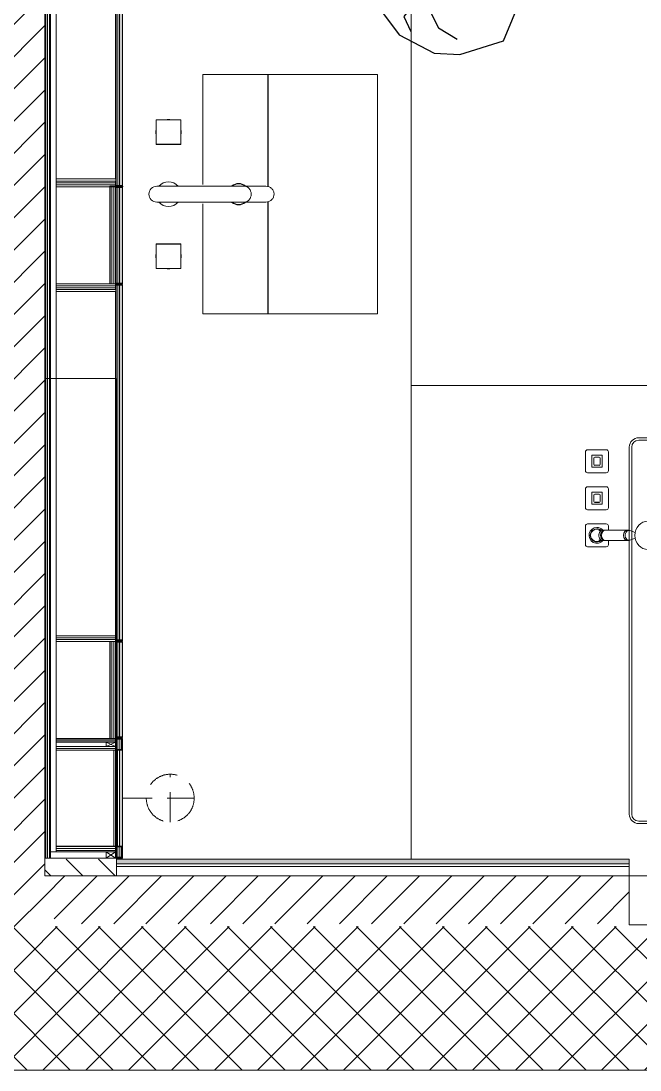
# Model space of a CAD drawing. Header units: millimetres. Extents: x -18512 to 101824, y -95768 to 52898.
# Drawn here: x 62118 to 63411, y -63282 to -61091 of the extents above; entities that cross this region are included whole.
import ezdxf

# ---------------------------------------------------------------- set-up
doc = ezdxf.new("R2010")
doc.units = ezdxf.units.MM
doc.header["$LTSCALE"] = 25
doc.linetypes.add('DASHED', pattern=[0.75, 0.5, -0.25])
doc.linetypes.add('HILFSLINIE', pattern=[0])
doc.layers.get('0').update_dxf_attribs({"color": 254, "lineweight": 0})
for name, color, linetype, lineweight in [('027 Sanitry Ware', 1, 'Continuous', 0), ('_FW_FUR_FIXED', 62, 'Continuous', 0), ('_FW_HATCH', 251, 'Continuous', 0), ('AD SANITARY', 1, 'Continuous', 9), ('Furniture - sanitaryware', 1, 'Continuous', 9), ('I-FLR-TILE', 253, 'Continuous', 9), ('I-WALL', 2, 'Continuous', 9)]:
    doc.layers.add(name, color=color, linetype=linetype, lineweight=lineweight)
for name, color, linetype in [('1_Wall finish', 2, 'Continuous'), ('3_Joinery', 1, 'Continuous'), ('AR WALL HATCH', 8, 'Continuous'), ('GENTE', 6, 'Continuous'), ('HAT', 8, 'Continuous')]:
    doc.layers.add(name, color=color, linetype=linetype)
pattern_1 = [(45, (59229.075, -102497.31), (-33.67596, 33.67596), [])]
pattern_2 = [(270, (-130869.2155, -50943.27), (3.96875, -2e-15), [])]

# ---------------------------------------------------------------- blocks, each defined once
blk = doc.blocks.new('man standing')
at = {"layer": 'GENTE'}
h = blk.add_hatch(color=1, dxfattribs=at)
h.paths.add_polyline_path([(-1804.9, 1094.3), (-1748.9, 954.1), (-1757.8, 817.2), (-1718.3, 820.5), (-1733.6, 869.7), (-1722.7, 977.9), (-1745.8, 1017), (-1728.7, 1041.9)])
h.paths.add_polyline_path([(-1644.7, 696.1), (-1641.8, 734.4), (-1592, 776.3), (-1576.5, 801), (-1654.1, 776.9), (-1661.3, 760.4), (-1703.1, 743.2), (-1698.4, 715.4), (-1875, 698.3), (-1959.1, 718.5), (-2033.3, 824.4), (-2019.3, 777.6), (-1966.6, 695.4), (-1865.6, 678.1), (-1711.8, 686.7)])
at = {"layer": 'GENTE', "color": 1}
for p, q in [((-1866.6, 1231.8), (-1919.9, 1226.1)), ((-1788.1, 1206.5), (-1866.6, 1231.8)), ((-1919.9, 1226.1), (-2005.2, 1182.6)), ((-1685.2, 1107.5), (-1788.1, 1206.5)), ((-2005.2, 1182.6), (-2034.8, 1052.3)), ((-1685.2, 1087.9), (-1685.2, 1107.5)), ((-1748.9, 954.1), (-1804.9, 1094.3)), ((-1804.9, 1094.3), (-1693.6, 1017.8)), ((-1671.2, 1059.8), (-1685.2, 1087.9)), ((-2034.8, 1052.3), (-2047.4, 897.3)), ((-1640.3, 1037.4), (-1671.2, 1059.8)), ((-1745.8, 1017), (-1728.7, 1041.9)), ((-1603.9, 1006.6), (-1640.3, 1037.4)), ((-1722.7, 977.9), (-1745.8, 1017)), ((-1693.6, 1017.8), (-1665.6, 944.9)), ((-1609.5, 936.4), (-1603.9, 1006.6)), ((-1733.6, 869.7), (-1722.7, 977.9)), ((-1629.1, 930.8), (-1660, 978.5)), ((-1660, 978.5), (-1626.3, 970.1)), ((-1626.3, 970.1), (-1609.5, 936.4)), ((-1757.8, 817.2), (-1748.9, 954.1)), ((-1665.6, 944.9), (-1634.7, 925.2)), ((-1587.2, 925.9), (-1650.2, 879.7)), ((-1634.7, 925.2), (-1629.1, 930.8)), ((-1570.8, 918.8), (-1587.2, 925.9)), ((-1611.6, 887.3), (-1570.8, 918.8)), ((-2047.4, 897.3), (-2033.3, 824.4)), ((-1650.2, 879.7), (-1677.7, 831.5)), ((-1562.2, 897.9), (-1611.6, 887.3)), ((-1576.5, 801), (-1551.1, 889.2)), ((-1551.1, 889.2), (-1562.2, 897.9)), ((-1718.3, 820.5), (-1733.6, 869.7)), ((-1675.8, 835), (-1657.7, 768.7)), ((-2033.3, 824.4), (-1959.1, 718.5)), ((-2033.3, 824.4), (-2019.3, 777.6)), ((-1795.3, 814), (-1878.7, 814.6)), ((-1718.3, 820.5), (-1795.3, 814)), ((-1724, 820), (-1702.3, 740.5)), ((-1677.7, 831.5), (-1718.3, 820.5)), ((-1654.1, 776.9), (-1576.5, 801)), ((-1592, 776.3), (-1576.5, 801)), ((-2019.3, 777.6), (-1966.6, 695.4)), ((-1661.3, 760.4), (-1654.1, 776.9)), ((-1641.8, 734.4), (-1592, 776.3)), ((-1703.1, 743.2), (-1661.3, 760.4)), ((-1698.4, 715.4), (-1703.1, 743.2)), ((-1644.7, 696.1), (-1641.8, 734.4)), ((-1959.1, 718.5), (-1875, 698.3)), ((-1875, 698.3), (-1698.4, 715.4)), ((-1966.6, 695.4), (-1865.6, 678.1)), ((-1865.6, 678.1), (-1711.8, 686.7)), ((-1711.8, 686.7), (-1644.7, 696.1))]:
    blk.add_line(p, q, dxfattribs=at)
for points in [[(-1804.9, 1094.3), (-1866.6, 1178.5), (-1908.6, 1195.3)], [(-1819.7, 1114.5), (-1790.9, 1167.3), (-1810.6, 1195.3)], [(-1851.3, 947.4), (-1816, 994.6), (-1811.7, 1005.8), (-1805.7, 1020.4), (-1807.8, 1035.4), (-1855.4, 1063.5), (-1905.8, 1102.7), (-1967.5, 1102.7), (-2032, 1027), (-2023.5, 951.3), (-1947.9, 881.2), (-1883.4, 889.6), (-1838.6, 942.9), (-1886.2, 956.9), (-1872.2, 996.2), (-1891.8, 1041), (-1917, 1055.1), (-1919.9, 1080.3), (-1903, 1097.1)]]:
    blk.add_lwpolyline(points, dxfattribs=at)
blk = doc.blocks.new('rfujk')
at = {"layer": '027 Sanitry Ware', "linetype": 'Continuous'}
for p, q in [((60595.4, 14386.4), (60595.8, 14386.9)), ((60595.4, 14335.5), (60595.4, 14386.4)), ((60595.4, 14386.4), (60595.8, 14386.4)), ((60595.8, 14386.9), (60646.7, 14386.9)), ((60595.8, 14386.4), (60595.8, 14386.9)), ((60595.8, 14386.4), (60595.8, 14335.5)), ((60646.7, 14386.4), (60595.8, 14386.4)), ((60646.7, 14386.9), (60646.7, 14386.4)), ((60646.7, 14386.9), (60647.2, 14386.4)), ((60646.7, 14335.5), (60646.7, 14386.4)), ((60646.7, 14386.4), (60647.2, 14386.4)), ((60647.2, 14386.4), (60647.2, 14335.5)), ((60734.4, 14385.2), (60734.4, 14385.2)), ((60734.4, 14385.2), (60734.4, 14202.3)), ((60767.4, 14202.3), (60767.4, 14385.2)), ((60854.6, 14386.4), (60855.1, 14386.9)), ((60854.6, 14335.5), (60854.6, 14386.4)), ((60855.1, 14386.4), (60854.6, 14386.4)), ((60855.1, 14386.9), (60906, 14386.9)), ((60855.1, 14386.4), (60855.1, 14386.9)), ((60906, 14386.4), (60855.1, 14386.4)), ((60855.1, 14386.4), (60855.1, 14335.5)), ((60906, 14386.9), (60906, 14386.4)), ((60906, 14386.9), (60906.4, 14386.4)), ((60906, 14335.5), (60906, 14386.4)), ((60906.4, 14386.4), (60906, 14386.4)), ((60906.4, 14386.4), (60906.4, 14335.5)), ((60595.4, 14335.5), (60595.8, 14335.5)), ((60595.8, 14335), (60595.4, 14335.5)), ((60595.8, 14335.5), (60646.7, 14335.5)), ((60595.8, 14335), (60595.8, 14335.5)), ((60646.7, 14335), (60595.8, 14335)), ((60646.7, 14335.5), (60646.7, 14335)), ((60647.2, 14335.5), (60646.7, 14335)), ((60646.7, 14335.5), (60647.2, 14335.5)), ((60855.1, 14335.5), (60854.6, 14335.5)), ((60855.1, 14335), (60854.6, 14335.5)), ((60855.1, 14335.5), (60906, 14335.5)), ((60855.1, 14335), (60855.1, 14335.5)), ((60906, 14335), (60855.1, 14335)), ((60906, 14335.5), (60906, 14335)), ((60906.4, 14335.5), (60906, 14335.5)), ((60906.4, 14335.5), (60906, 14335)), ((60734.4, 14202.3), (60734.4, 14202.3)), ((60734.4, 14202.3), (60734.4, 14157.5)), ((60767.4, 14202.3), (60767.4, 14202.3)), ((60767.4, 14157.5), (60767.4, 14202.3))]:
    blk.add_line(p, q, dxfattribs=at)
for centre, radius, start, end in [((60750.9, 14385.2), 16.5, 0, 180), ((60621.3, 14361), 26.5, 77.8985, 102.1015), ((60750.9, 14361), 25.9, 129.5212, 230.4788), ((60750.9, 14361), 25.9, 0, 50.4788), ((60880.5, 14361), 26.5, 77.8985, 102.1015), ((60621.3, 14361), 26.5, 167.8985, 192.1015), ((60750.9, 14361), 25.9, 309.5212, 0), ((60880.5, 14361), 26.5, 0, 12.1015), ((60880.5, 14361), 26.5, 347.8985, 0), ((60621.3, 14361), 26.5, 257.8985, 282.1015), ((60880.5, 14361), 26.5, 257.8985, 282.1015)]:
    blk.add_arc(centre, radius, start, end, dxfattribs=at)
for points, knots in [([(60734.4, 14202.3), (60734.4, 14200.5), (60734.8, 14198.7), (60736.1, 14196.1), (60736.6, 14195.3), (60737.8, 14193.8), (60738.5, 14193.1), (60740.8, 14191.1), (60742.6, 14190.1), (60746.6, 14188.7), (60748.7, 14188.3), (60752, 14188.3), (60753.1, 14188.4), (60755.2, 14188.8), (60756.2, 14189), (60758.2, 14189.7), (60759.2, 14190.2), (60761, 14191.2), (60761.8, 14191.8), (60764.1, 14193.7), (60765.3, 14195.3), (60766.6, 14197.8), (60766.9, 14198.7), (60767.3, 14200.5), (60767.4, 14201.4), (60767.4, 14202.3)], [0, 0, 0, 0, 0.125, 0.125, 0.1875, 0.1875, 0.25, 0.25, 0.375, 0.375, 0.5, 0.5, 0.5625, 0.5625, 0.625, 0.625, 0.6875, 0.6875, 0.75, 0.75, 0.875, 0.875, 0.9375, 0.9375, 1, 1, 1, 1]), ([(60734.4, 14157.5), (60734.4, 14155.4), (60734.8, 14153.3), (60736.3, 14149.2), (60737.5, 14147.3), (60739, 14145.7)], [0.8772414, 0.8772414, 0.8772414, 0.8772414, 0.9375, 0.9375, 1, 1, 1, 1]), ([(60739, 14145.7), (60739.8, 14144.9), (60740.6, 14144.2), (60742.4, 14142.9), (60743.3, 14142.3), (60745.3, 14141.4), (60746.4, 14141.1), (60748.5, 14140.6), (60749.6, 14140.5), (60752.9, 14140.4), (60755.1, 14140.9), (60758.1, 14142.1), (60759.1, 14142.7), (60760.9, 14143.9), (60761.8, 14144.6), (60763.3, 14146.2), (60764, 14147.1), (60765.2, 14148.9), (60765.7, 14149.9), (60767, 14152.9), (60767.4, 14155.1), (60767.4, 14157.4), (60767.4, 14157.4), (60767.4, 14157.5)], [0, 0, 0, 0, 0.03125, 0.03125, 0.0625, 0.0625, 0.09375, 0.09375, 0.125, 0.125, 0.1875, 0.1875, 0.21875, 0.21875, 0.25, 0.25, 0.28125, 0.28125, 0.3125, 0.3125, 0.375, 0.375, 0.3767733, 0.3767733, 0.3767733, 0.3767733])]:
    blk.add_open_spline(points, degree=3, knots=knots, dxfattribs=at)
blk = doc.blocks.new('vanety mirror')
at = {"layer": '_FW_FUR_FIXED'}
h = blk.add_hatch(dxfattribs=at)
h.set_pattern_fill('LINE', color=253, scale=1.25, angle=90)
h.set_pattern_definition([(270, (-128756.468, -61964.3526), (3.96875, -2e-15), [])])
h.paths.add_polyline_path([(-137092.3, -52407.2), (-137092.3, -52531.2), (-137104.3, -52531.2), (-137104.3, -52407.2)])
h = blk.add_hatch(dxfattribs=at)
h.set_pattern_fill('LINE', color=253, scale=1.25, angle=90)
h.set_pattern_definition(pattern_2)
h.paths.add_polyline_path([(-136884.3, -52407.2), (-136884.3, -52531.2), (-136892.3, -52531.2), (-136892.3, -52407.2)])
h = blk.add_hatch(dxfattribs=at)
h.set_pattern_fill('LINE', color=253, scale=1.25, angle=90)
h.set_pattern_definition(pattern_2)
h.paths.add_polyline_path([(-136867.3, -52407.2), (-136867.3, -52531.2), (-136875.3, -52531.2), (-136875.3, -52407.2)])
h = blk.add_hatch(dxfattribs=at)
h.set_pattern_fill('LINE', color=253, scale=1.25, angle=90)
h.set_pattern_definition([(270, (-130637.7008, -50943.2757), (3.96875, -2e-15), [])])
h.paths.add_polyline_path([(-136652.8, -52407.2), (-136652.8, -52531.2), (-136664.8, -52531.2), (-136664.8, -52407.2)])
h = blk.add_hatch(dxfattribs=at)
h.set_pattern_fill('LINE', color=253, scale=1.25, angle=90)
h.set_pattern_definition([(270, (-129902.591, -50943.2756), (3.96875, -2e-15), [])])
h.paths.add_polyline_path([(-135917.6, -52407.2), (-135917.6, -52531.2), (-135929.6, -52531.2), (-135929.6, -52407.2)])
h = blk.add_hatch(dxfattribs=at)
h.set_pattern_fill('LINE', color=253, scale=1.25, angle=90)
h.set_pattern_definition([(270, (-130100.4334, -50943.2757), (3.96875, -2e-15), [])])
h.paths.add_polyline_path([(-135715, -52407.2), (-135715, -52531.2), (-135703, -52531.2), (-135703, -52407.2)])
h = blk.add_hatch(dxfattribs=at)
h.set_pattern_fill('LINE', color=253, scale=1.25, angle=180)
h.set_pattern_definition([(360, (-138249.093, -52240.43), (2e-15, 3.96875), [])])
h.paths.add_polyline_path([(-137093.8, -52531.2), (-137093.8, -52543.7), (-137115.8, -52543.7), (-137115.8, -52531.2)])
h = blk.add_hatch(dxfattribs=at)
h.set_pattern_fill('LINE', color=253, scale=1.25, angle=180)
h.set_pattern_definition([(360, (-130923.606, -50993.2754), (2e-15, 3.96875), [])])
h.paths.add_polyline_path([(-137092.3, -52539.2), (-136892.3, -52539.2), (-136892.3, -52527.2), (-137092.3, -52527.2)])
h = blk.add_hatch(dxfattribs=at)
h.set_pattern_fill('LINE', color=253, scale=1.25, angle=180)
h.set_pattern_definition([(360, (-138024.593, -52240.43), (2e-15, 3.96875), [])])
h.paths.add_polyline_path([(-136868.8, -52531.2), (-136868.8, -52543.7), (-136890.8, -52543.7), (-136890.8, -52531.2)])
h = blk.add_hatch(dxfattribs=at)
h.set_pattern_fill('LINE', color=253, scale=1.25)
h.set_pattern_definition([(180, (-146354.8435, -60679.9704), (-2e-15, -3.96875), [])])
h.paths.add_polyline_path([(-136664.8, -52531.2), (-136867.3, -52531.2), (-136867.3, -52519.2), (-136664.8, -52519.2)])
h = blk.add_hatch(dxfattribs=at)
h.set_pattern_fill('LINE', color=253, scale=1.25)
h.set_pattern_definition([(180, (-145368.814, -60679.9704), (-2e-15, -3.96875), [])])
h.paths.add_polyline_path([(-135713.5, -52531.2), (-135917.6, -52531.2), (-135917.6, -52519.2), (-135713.5, -52519.2)])
h = blk.add_hatch(color=254, dxfattribs=at)
h.dxf.hatch_style = 1
h.paths.add_polyline_path([(-136892.3, -52545.2), (-137092.3, -52545.2), (-137092.3, -52539.2), (-136892.3, -52539.2)])
at = {"layer": '_FW_HATCH'}
h = blk.add_hatch(dxfattribs=at)
h.set_pattern_fill('LINE', color=253, scale=1.25, angle=180)
h.set_pattern_definition([(360, (-133002.279, -63261.5128), (2e-15, 3.96875), [])])
h.paths.add_polyline_path([(-137117.3, -52395.2), (-134515.5, -52395.2), (-134515.5, -52383.2), (-137117.3, -52383.2)])
h = blk.add_hatch(color=251, dxfattribs=at)
h.dxf.hatch_style = 1
h.paths.add_polyline_path([(-137092.3, -52531.2), (-137092.3, -52545.2), (-137117.3, -52545.2), (-137117.3, -52531.2), (-137115.8, -52531.2), (-137115.8, -52543.7), (-137093.8, -52543.7), (-137093.8, -52531.2)])
h = blk.add_hatch(color=251, dxfattribs=at)
h.dxf.hatch_style = 1
h.paths.add_polyline_path([(-136867.3, -52531.2), (-136867.3, -52545.2), (-136892.3, -52545.2), (-136892.3, -52531.2), (-136890.8, -52531.2), (-136890.8, -52543.7), (-136868.8, -52543.7), (-136868.8, -52531.2)])
h = blk.add_hatch(color=251, dxfattribs=at)
h.dxf.hatch_style = 1
h.paths.add_polyline_path([(-136865.8, -52545.2), (-136864.3, -52545.2), (-136864.3, -52531.7), (-136865.8, -52531.7)])
h = blk.add_hatch(dxfattribs=at)
h.set_pattern_fill('LINE', color=253, scale=1.25, angle=180)
h.set_pattern_definition([(360, (-136535.555, -52240.4245), (2e-15, 3.96875), [])])
h.paths.add_polyline_path([(-136666.3, -52531.7), (-136666.3, -52539.2), (-136864.3, -52539.2), (-136864.3, -52531.7)])
h = blk.add_hatch(color=251, dxfattribs=at)
h.dxf.hatch_style = 1
h.paths.add_polyline_path([(-136666.3, -52545.2), (-136664.8, -52545.2), (-136664.8, -52531.7), (-136666.3, -52531.7)])
h = blk.add_hatch(color=251, dxfattribs=at)
h.dxf.hatch_style = 1
h.paths.add_polyline_path([(-136663.3, -52545.2), (-136661.8, -52545.2), (-136661.8, -52531.7), (-136663.3, -52531.7)])
h = blk.add_hatch(dxfattribs=at)
h.set_pattern_fill('LINE', color=253, scale=1.25, angle=180)
h.set_pattern_definition([(360, (-136275.054, -52240.4245), (2e-15, 3.96875), [])])
h.paths.add_polyline_path([(-135920.6, -52531.7), (-135920.6, -52539.2), (-136661.8, -52539.2), (-136661.8, -52531.7)])
h = blk.add_hatch(color=251, dxfattribs=at)
h.dxf.hatch_style = 1
h.paths.add_polyline_path([(-135920.6, -52545.2), (-135919.1, -52545.2), (-135919.1, -52531.7), (-135920.6, -52531.7)])
h = blk.add_hatch(color=251, dxfattribs=at)
h.dxf.hatch_style = 1
h.paths.add_polyline_path([(-135917.6, -52545.2), (-135916.1, -52545.2), (-135916.1, -52531.7), (-135917.6, -52531.7)])
h = blk.add_hatch(dxfattribs=at)
h.set_pattern_fill('LINE', color=253, scale=1.25, angle=180)
h.set_pattern_definition([(360, (-135551.026, -52240.4245), (2e-15, 3.96875), [])])
h.paths.add_polyline_path([(-135716.5, -52531.7), (-135716.5, -52539.2), (-135916.1, -52539.2), (-135916.1, -52531.7)])
h = blk.add_hatch(color=251, dxfattribs=at)
h.dxf.hatch_style = 1
h.paths.add_polyline_path([(-135716.5, -52545.2), (-135715, -52545.2), (-135715, -52531.7), (-135716.5, -52531.7)])
h = blk.add_hatch(color=251, dxfattribs=at)
h.dxf.hatch_style = 1
h.paths.add_polyline_path([(-135715, -52545.2), (-135716.5, -52545.2), (-135716.5, -52531.7), (-135715, -52531.7)])
h = blk.add_hatch(color=251, dxfattribs=at)
h.dxf.hatch_style = 1
h.paths.add_polyline_path([(-135715, -52545.2), (-135716.5, -52545.2), (-135716.5, -52531.7), (-135715, -52531.7)])
h = blk.add_hatch(color=251, dxfattribs=at)
h.dxf.hatch_style = 1
h.paths.add_polyline_path([(-135713.5, -52545.2), (-135712, -52545.2), (-135712, -52531.7), (-135713.5, -52531.7)])
h = blk.add_hatch(color=251, dxfattribs=at)
h.dxf.hatch_style = 1
h.paths.add_polyline_path([(-135712, -52545.2), (-135713.5, -52545.2), (-135713.5, -52531.7), (-135712, -52531.7)])
h = blk.add_hatch(color=251, dxfattribs=at)
h.dxf.hatch_style = 1
h.paths.add_polyline_path([(-135712, -52545.2), (-135713.5, -52545.2), (-135713.5, -52531.7), (-135712, -52531.7)])
h = blk.add_hatch(dxfattribs=at)
h.set_pattern_fill('LINE', color=253, scale=1.25, angle=180)
h.set_pattern_definition([(360, (-136476.0676, -52240.4247), (2e-15, 3.96875), [])])
h.paths.add_polyline_path([(-135712, -52531.7), (-135712, -52539.2), (-134971, -52539.2), (-134971, -52531.7)])
h = blk.add_hatch(color=141, dxfattribs=at)
h.dxf.hatch_style = 1
h.paths.add_polyline_path([(-136666.3, -52545.2), (-136666.3, -52539.2), (-136864.3, -52539.2), (-136864.3, -52545.2)])
h = blk.add_hatch(color=141, dxfattribs=at)
h.dxf.hatch_style = 1
h.paths.add_polyline_path([(-135920.6, -52545.2), (-135920.6, -52539.2), (-136661.8, -52539.2), (-136661.8, -52545.2)])
h = blk.add_hatch(color=141, dxfattribs=at)
h.dxf.hatch_style = 1
h.paths.add_polyline_path([(-135716.5, -52545.2), (-135716.5, -52539.2), (-135916.1, -52539.2), (-135916.1, -52545.2)])
h = blk.add_hatch(color=141, dxfattribs=at)
h.dxf.hatch_style = 1
h.paths.add_polyline_path([(-135712, -52545.2), (-135712, -52539.2), (-134971, -52539.2), (-134971, -52545.2)])
at = {"color": 6}
for p, q in [((-135713.5, -52545.2), (-135715, -52545.2)), ((-135715, -52545.2), (-135713.5, -52545.2))]:
    blk.add_line(p, q, dxfattribs=at)
at = {"layer": '_FW_FUR_FIXED', "color": 253}
for p, q in [((-137104.3, -52511.2), (-137117.3, -52531.2)), ((-137104.3, -52531.2), (-137117.3, -52511.2)), ((-136875.3, -52511.2), (-136884.3, -52531.2)), ((-136875.3, -52531.2), (-136884.3, -52511.2))]:
    blk.add_line(p, q, dxfattribs=at)
at = {"layer": '_FW_FUR_FIXED'}
for points in [[(-137117.3, -52395.2), (-134515.5, -52395.2), (-134515.5, -52383.2), (-137117.3, -52383.2)], [(-137104.3, -52395.2), (-137104.3, -52531.2), (-137117.3, -52531.2), (-137117.3, -52395.2)], [(-137104.3, -52395.2), (-137104.3, -52407.2), (-134528.5, -52407.2), (-134528.5, -52395.2)], [(-137092.3, -52407.2), (-137092.3, -52531.2), (-137104.3, -52531.2), (-137104.3, -52407.2)], [(-136884.3, -52407.2), (-136884.3, -52531.2), (-136892.3, -52531.2), (-136892.3, -52407.2)], [(-136867.3, -52407.2), (-136867.3, -52531.2), (-136875.3, -52531.2), (-136875.3, -52407.2)], [(-136652.8, -52407.2), (-136652.8, -52531.2), (-136664.8, -52531.2), (-136664.8, -52407.2)], [(-136652.8, -52531.2), (-136652.8, -52407.2), (-135934.1, -52407.2), (-135934.1, -52531.2)], [(-135917.6, -52407.2), (-135917.6, -52531.2), (-135929.6, -52531.2), (-135929.6, -52407.2)], [(-135715, -52407.2), (-135715, -52531.2), (-135703, -52531.2), (-135703, -52407.2)], [(-134980, -52531.2), (-134980, -52407.2), (-135698.5, -52407.2), (-135698.5, -52531.2)], [(-137092.3, -52531.2), (-137092.3, -52545.2), (-137117.3, -52545.2), (-137117.3, -52531.2), (-137115.8, -52531.2), (-137115.8, -52543.7), (-137093.8, -52543.7), (-137093.8, -52531.2)], [(-137092.3, -52539.2), (-136892.3, -52539.2), (-136892.3, -52527.2), (-137092.3, -52527.2)], [(-136867.3, -52531.2), (-136867.3, -52545.2), (-136892.3, -52545.2), (-136892.3, -52531.2), (-136890.8, -52531.2), (-136890.8, -52543.7), (-136868.8, -52543.7), (-136868.8, -52531.2)], [(-136664.8, -52531.2), (-136867.3, -52531.2), (-136867.3, -52519.2), (-136664.8, -52519.2)], [(-136664.8, -52531.7), (-136664.8, -52545.2), (-136865.8, -52545.2), (-136865.8, -52531.7)], [(-136865.8, -52545.2), (-136864.3, -52545.2), (-136864.3, -52531.7), (-136865.8, -52531.7)], [(-136666.3, -52545.2), (-136664.8, -52545.2), (-136664.8, -52531.7), (-136666.3, -52531.7)], [(-135919.1, -52531.7), (-135919.1, -52545.2), (-136663.3, -52545.2), (-136663.3, -52531.7)], [(-136663.3, -52545.2), (-136661.8, -52545.2), (-136661.8, -52531.7), (-136663.3, -52531.7)], [(-135920.6, -52545.2), (-135919.1, -52545.2), (-135919.1, -52531.7), (-135920.6, -52531.7)], [(-135713.5, -52531.2), (-135917.6, -52531.2), (-135917.6, -52519.2), (-135713.5, -52519.2)], [(-135715, -52531.7), (-135715, -52545.2), (-135917.6, -52545.2), (-135917.6, -52531.7)], [(-135917.6, -52545.2), (-135916.1, -52545.2), (-135916.1, -52531.7), (-135917.6, -52531.7)], [(-135716.5, -52545.2), (-135715, -52545.2), (-135715, -52531.7), (-135716.5, -52531.7)], [(-135715, -52545.2), (-135716.5, -52545.2), (-135716.5, -52531.7), (-135715, -52531.7)], [(-135715, -52545.2), (-135716.5, -52545.2), (-135716.5, -52531.7), (-135715, -52531.7)], [(-135713.5, -52545.2), (-135712, -52545.2), (-135712, -52531.7), (-135713.5, -52531.7)], [(-135713.5, -52531.7), (-135713.5, -52545.2), (-134969.5, -52545.2), (-134969.5, -52531.7)], [(-135712, -52545.2), (-135713.5, -52545.2), (-135713.5, -52531.7), (-135712, -52531.7)], [(-135712, -52545.2), (-135713.5, -52545.2), (-135713.5, -52531.7), (-135712, -52531.7)], [(-136892.3, -52545.2), (-137092.3, -52545.2), (-137092.3, -52539.2), (-136892.3, -52539.2)], [(-136666.3, -52545.2), (-136666.3, -52539.2), (-136864.3, -52539.2), (-136864.3, -52545.2)], [(-135920.6, -52545.2), (-135920.6, -52539.2), (-136661.8, -52539.2), (-136661.8, -52545.2)], [(-135716.5, -52545.2), (-135716.5, -52539.2), (-135916.1, -52539.2), (-135916.1, -52545.2)], [(-135712, -52545.2), (-135712, -52539.2), (-134971, -52539.2), (-134971, -52545.2)]]:
    blk.add_lwpolyline(points, close=True, dxfattribs=at)
at = {"layer": '_FW_FUR_FIXED', "color": 253}
for points in [[(-137104.3, -52531.2), (-137117.3, -52531.2), (-137117.3, -52511.2), (-137104.3, -52511.2)], [(-136875.3, -52531.2), (-136884.3, -52531.2), (-136884.3, -52511.2), (-136875.3, -52511.2)], [(-137093.8, -52531.2), (-137093.8, -52543.7), (-137115.8, -52543.7), (-137115.8, -52531.2)], [(-136868.8, -52531.2), (-136868.8, -52543.7), (-136890.8, -52543.7), (-136890.8, -52531.2)], [(-136666.3, -52531.7), (-136666.3, -52539.2), (-136864.3, -52539.2), (-136864.3, -52531.7)], [(-135920.6, -52531.7), (-135920.6, -52539.2), (-136661.8, -52539.2), (-136661.8, -52531.7)], [(-135716.5, -52531.7), (-135716.5, -52539.2), (-135916.1, -52539.2), (-135916.1, -52531.7)], [(-135712, -52531.7), (-135712, -52539.2), (-134971, -52539.2), (-134971, -52531.7)]]:
    blk.add_lwpolyline(points, close=True, dxfattribs=at)

msp = doc.modelspace()

# ---------------------------------------------------------------- hatches: boundary and pattern name
at = {"layer": 'AR WALL HATCH', "lineweight": 5}
h = msp.add_hatch(dxfattribs=at)
h.set_pattern_fill('ANSI31', color=256, scale=15, style=0)
h.set_pattern_definition(pattern_1)
h.paths.add_polyline_path([(62048.1, -60713.9), (61968.1, -60713.9), (61968.1, -62982.4), (62168.1, -62982.4), (62168.1, -59926.9), (61968.1, -59926.9), (61968.1, -60309.9), (62048.1, -60309.9)])
h = msp.add_hatch(dxfattribs=at)
h.set_pattern_fill('ANSI37', color=256, scale=20, style=0)
h.set_pattern_definition([(45, (59229.075, -102497.31), (-44.90128, 44.90128), []), (135, (59229.075, -102497.31), (-44.90128, -44.90128), [])])
h.paths.add_polyline_path([(61968.1, -62982.4), (64913.1, -62982.4), (64913.1, -63282.4), (61828.1, -63282.4), (61828.1, -63126.9), (61818.1, -63126.9), (61818.1, -62986.9), (61818.1, -62826.9), (61968.1, -62826.9)])
h = msp.add_hatch(dxfattribs=at)
h.set_pattern_fill('ANSI31', color=256, scale=15, style=0)
h.set_pattern_definition([(135, (9411.8, 69771.17), (-33.67596, -33.67596), [])])
h.paths.add_polyline_path([(62318.1, -62841.9), (62168.1, -62841.9), (62168.1, -62876.9), (62318.1, -62876.9)])
h = msp.add_hatch(dxfattribs=at)
h.set_pattern_fill('ANSI31', color=256, scale=15, style=0)
h.set_pattern_definition(pattern_1)
h.paths.add_polyline_path([(63389, -62876.9), (63389, -62976.9), (62188.1, -62976.9), (62188.1, -62962.4), (62168.1, -62962.4), (62168.1, -62876.9), (62569.6, -62876.9)])
at = {"layer": 'HAT'}
h = msp.add_hatch(dxfattribs=at)
h.set_pattern_fill('AR-SAND', color=256, scale=0.1, style=0)
h.set_pattern_definition([(37.5, (59229.075, -102497.3092), (-0.16000313, 4.89413237), [0, -3.8608, 0, -4.318, 0, -4.1275]), (7.5, (59229.075, -102497.309), (4.4952328, 7.168251), [0, -2.0828, 0, -3.4798, 0, -1.3335]), (327.5, (59225.951, -102497.3092), (7.9099237, 0.01437185), [0, -1.27, 0, -4.572, 0, -5.969]), (317.5, (59225.951, -102497.309), (7.6355645, 2.2292932), [0, -0.635, 0, -2.9972, 0, -3.429])])
h.paths.add_polyline_path([(62318.1, -62841.9), (62318.1, -62851.9), (63389, -62851.9), (63389, -62841.9)])

# ---------------------------------------------------------------- linework, layer by layer
for p, q in [((65202.6, -61961.4), (63408.7, -61961.4)), ((63389, -61981.2), (63389, -62747.8)), ((63408.7, -62767.6), (64285.8, -62767.6))]:
    msp.add_line(p, q)
at = {"color": 8, "linetype": 'HILFSLINIE'}
for p, q in [((65202.6, -61966.6), (63408.7, -61966.6)), ((63394.2, -61981.2), (63394.2, -62747.8)), ((63408.7, -62762.4), (64285.8, -62762.4))]:
    msp.add_line(p, q, dxfattribs=at)
for centre, start, end in [((63408.7, -61981.2), 90, 180), ((63408.7, -62747.8), 180, 270)]:
    msp.add_arc(centre, 19.7, start, end)
for centre, start, end in [((63408.7, -61981.2), 90, 180), ((63408.7, -62747.8), 180, 270)]:
    msp.add_arc(centre, 14.6, start, end, dxfattribs=at)
at = {"layer": '3_Joinery', "color": 8}
for p, q in [((62634.2, -61202.5, 0), (62634.2, -61436.5, 0)), ((62634.2, -61468.5, 0), (62634.2, -61702.5, 0))]:
    msp.add_line(p, q, dxfattribs=at)
for start, end in [(49.7342, 130.2658), (229.7342, 310.2658)]:
    msp.add_arc((62572.9, -61452.5, 0), 21.6, start, end, dxfattribs=at)
at = {"layer": '_FW_FUR_FIXED', "color": 9, "linetype": 'DASHED', "ltscale": 5}
for p, q in [((62430.2, -62764.4), (62430.2, -62664.4)), ((62330.2, -62714.4), (62480.1, -62714.4))]:
    msp.add_line(p, q, dxfattribs=at)
msp.add_circle((62430.2, -62714.4), 50, dxfattribs=at)
at = {"layer": 'AD SANITARY'}
for p, q in [((63297.5, -61990.9), (63297.5, -62030.1)), ((63332.3, -61986.5), (63301.8, -61986.5)), ((63310.6, -61997.9), (63310.6, -62023.1)), ((63310.6, -61997.9), (63332.3, -61997.9)), ((63326.2, -62001.9), (63316.7, -62001.9)), ((63316.7, -62002), (63326.2, -62002)), ((63341, -61986.5), (63332.3, -61986.5)), ((63332.3, -62023.1), (63332.3, -61997.9)), ((63345.4, -62030.1), (63345.4, -61990.9)), ((63310.6, -62023.1), (63332.3, -62023.1)), ((63314.8, -62017.2), (63314.8, -62003.8)), ((63314.9, -62003.2), (63314.9, -62017.2)), ((63316.7, -62018.9), (63326.2, -62018.9)), ((63326.2, -62019), (63316.7, -62019)), ((63328, -62017.2), (63328, -62003.2)), ((63328.1, -62003.8), (63328.1, -62017.2)), ((63301.8, -62034.4), (63341, -62034.4)), ((63332.3, -62063.9), (63301.8, -62063.9)), ((63341, -62063.9), (63332.3, -62063.9)), ((63297.5, -62068.3), (63297.5, -62107.5)), ((63310.6, -62075.3), (63310.6, -62100.5)), ((63310.6, -62075.3), (63332.3, -62075.3)), ((63314.8, -62094.6), (63314.8, -62081.2)), ((63314.9, -62080.6), (63314.9, -62094.6)), ((63326.2, -62079.3), (63316.7, -62079.3)), ((63316.7, -62079.4), (63326.2, -62079.4)), ((63328, -62094.6), (63328, -62080.6)), ((63328.1, -62081.2), (63328.1, -62094.6)), ((63332.3, -62100.5), (63332.3, -62075.3)), ((63345.4, -62107.5), (63345.4, -62068.3)), ((63301.8, -62111.8), (63341, -62111.8)), ((63310.6, -62100.5), (63332.3, -62100.5)), ((63316.7, -62096.3), (63326.2, -62096.3)), ((63326.2, -62096.4), (63316.7, -62096.4)), ((63297.5, -62145.7), (63297.5, -62184.9)), ((63341, -62141.3), (63301.8, -62141.3)), ((63337.5, -62154.6), (63334.2, -62154.4)), ((63385.3, -62154.4), (63339.4, -62154.4)), ((63345.4, -62154.4), (63345.4, -62145.7)), ((63388.2, -62155), (63387.3, -62155)), ((63401.1, -62159.4), (63390.4, -62155.4)), ((63334.2, -62176.2), (63337.5, -62176)), ((63339.4, -62176.2), (63385.3, -62176.2)), ((63345.4, -62184.9), (63345.4, -62176.2)), ((63387.3, -62175.5), (63388.2, -62175.5)), ((63390.4, -62175.1), (63401.1, -62171.1)), ((63301.8, -62189.2), (63341, -62189.2))]:
    msp.add_line(p, q, dxfattribs=at)
for centre, radius, start, end in [((63301.8, -61990.9), 4.36, 90, 180), ((63316.7, -62003.8), 1.87, 90, 180), ((63316.7, -62003.8), 1.74, 90, 180), ((63326.2, -62003.8), 1.87, 0, 90), ((63326.2, -62003.8), 1.74, 0, 90), ((63341, -61990.9), 4.36, 0, 90), ((63316.7, -62017.2), 1.87, 180, 270), ((63316.7, -62017.2), 1.74, 180, 270), ((63326.2, -62017.2), 1.87, 270, 0), ((63326.2, -62017.2), 1.74, 270, 0), ((63301.8, -62030.1), 4.36, 180, 270), ((63341, -62030.1), 4.36, 270, 0), ((63301.8, -62068.3), 4.36, 90, 180), ((63341, -62068.3), 4.36, 0, 90), ((63316.7, -62081.2), 1.87, 90, 180), ((63316.7, -62081.2), 1.74, 90, 180), ((63326.2, -62081.2), 1.87, 0, 90), ((63326.2, -62081.2), 1.74, 0, 90), ((63301.8, -62107.5), 4.36, 180, 270), ((63316.7, -62094.6), 1.87, 180, 270), ((63316.7, -62094.6), 1.74, 180, 270), ((63326.2, -62094.6), 1.87, 270, 0), ((63326.2, -62094.6), 1.74, 270, 0), ((63341, -62107.5), 4.36, 270, 0), ((63301.8, -62145.7), 4.36, 90, 180), ((63321.4, -62165.3), 16.6, 90, 318.8652), ((63321.4, -62165.3), 13.9, 90, 311.0731), ((63321.4, -62165.3), 13.1, 52.4416, 180), ((63321.4, -62165.3), 16.6, 41.1348, 90), ((63321.4, -62165.3), 13.9, 48.8817, 90), ((63339.7, -62164.8), 10.5, 91.9238, 127.9769), ((63341, -62145.7), 4.36, 0, 90), ((63321.4, -62165.3), 13.1, 180, 307.3345), ((63339.7, -62165.7), 10.5, 232.0297, 268.1122), ((63301.8, -62184.9), 4.36, 180, 270), ((63341, -62184.9), 4.36, 270, 0)]:
    msp.add_arc(centre, radius, start, end, dxfattribs=at)
for centre, major_axis, start_param, end_param in [((63333.8, -62165.3), (0, -10.9), 3.09574, 6.283185), ((63337.4, -62165.3), (0, -10.7), 3.147654, 6.2506), ((63339.4, -62165.3), (0, -10.9), 3.141593, 6.283185), ((63385.3, -62165.3), (0, 10.9), 0.000454, 3.14171), ((63388.2, -62165.3), (0, -10.2), 2.862856, 6.283185), ((63333.8, -62165.3), (0, -10.9), 0, 0.045853), ((63388.2, -62165.3), (0, -10.2), 0, 0.278736)]:
    msp.add_ellipse(centre, major_axis=major_axis, ratio=0.766044, start_param=start_param, end_param=end_param, dxfattribs=at)
msp.add_ellipse((63428.4, -62165.3), major_axis=(0, -29.6), ratio=0.939693, dxfattribs=at)
for points, knots in [([(63332.3, -62154.6), (63332.1, -62154.6), (63331.4, -62154.7), (63330.3, -62154.8), (63329.2, -62154.9), (63328.3, -62155), (63327.7, -62155.1), (63327.2, -62155.1), (63326.9, -62155.1), (63326.5, -62155.1), (63326.1, -62155.1), (63325.8, -62155.1), (63325.7, -62155.1), (63325.7, -62155.1), (63325.7, -62155.1)], [0.0184486, 0.0184486, 0.0184486, 0.0184486, 0.0353905, 0.0715509, 0.1010989, 0.1241623, 0.140854, 0.1512729, 0.1598166, 0.1725971, 0.1950349, 0.215783, 0.2335165, 0.2433499, 0.2433499, 0.2433499, 0.2433499]), ([(63389.1, -62155.1), (63389, -62155.1), (63388.6, -62154.9), (63387.8, -62154.7), (63386.7, -62154.5), (63385.9, -62154.4), (63385.4, -62154.4), (63385.3, -62154.4)], [0.8829321, 0.8829321, 0.8829321, 0.8829321, 0.89072, 0.9242594, 0.9574089, 0.9902097, 1, 1, 1, 1]), ([(63327.6, -62158.1), (63327, -62159), (63326.5, -62160), (63325.7, -62162.4), (63325.5, -62163.8), (63325.5, -62165.3)], [0.8838284, 0.8838284, 0.8838284, 0.8838284, 0.9375, 0.9375, 1, 1, 1, 1]), ([(63325.5, -62165.3), (63325.5, -62166.7), (63325.7, -62168.1), (63326.5, -62170.7), (63327.1, -62171.9), (63328, -62173.1), (63328.1, -62173.2), (63328.2, -62173.3)], [0, 0, 0, 0, 0.0625, 0.0625, 0.125, 0.125, 0.1332957, 0.1332957, 0.1332957, 0.1332957]), ([(63325.7, -62175.5), (63325.7, -62175.5), (63325.7, -62175.5), (63325.8, -62175.5), (63326.2, -62175.5), (63326.5, -62175.5), (63326.9, -62175.5), (63327.5, -62175.5), (63328.3, -62175.5), (63329.3, -62175.6), (63330.4, -62175.7), (63331.5, -62175.8), (63332.1, -62175.9), (63332.2, -62175.9)], [0.7558111, 0.7558111, 0.7558111, 0.7558111, 0.7689923, 0.7921872, 0.8137586, 0.8239106, 0.8362254, 0.8529798, 0.8742857, 0.9003014, 0.9311179, 0.966824, 0.9796382, 0.9796382, 0.9796382, 0.9796382]), ([(63385.3, -62176.2), (63385.5, -62176.2), (63385.9, -62176.2), (63386.8, -62176.1), (63387.8, -62175.9), (63388.5, -62175.6), (63388.9, -62175.4), (63389, -62175.4)], [0, 0, 0, 0, 0.0112096, 0.0435535, 0.0756862, 0.1076749, 0.1157703, 0.1157703, 0.1157703, 0.1157703])]:
    msp.add_open_spline(points, degree=3, knots=knots, dxfattribs=at)
at = {"layer": 'Furniture - sanitaryware', "color": 1}
msp.add_line((62869.3, -62841.9), (62933.2, -62841.9), dxfattribs=at)
for points in [[(62349, -60237.6), (62933.2, -60237.6), (62933.2, -62841.9)], [(65643.1, -61852.1), (62933.2, -61852.1)], [(65222.3, -62876.9), (63389, -62876.9)]]:
    msp.add_lwpolyline(points, dxfattribs=at)
at = {"layer": 'Furniture - sanitaryware', "color": 1, "elevation": 0}
msp.add_lwpolyline([(62498.2, -61472.5), (62498.2, -61702.5), (62863.2, -61702.5), (62863.2, -61202.5), (62498.2, -61202.5), (62498.2, -61432.5)], dxfattribs=at)
at = {"layer": 'I-FLR-TILE', "lineweight": 13}
for points in [[(62188.1, -60117.6), (62188.1, -58697.4), (62168.1, -58677.4), (62168.1, -62876.9)], [(62168.1, -62876.9), (63389, -62876.9), (63389, -62856.9), (62318.1, -62856.9)], [(62318.1, -62851.9), (63389, -62851.9), (63389, -62841.9), (62318.1, -62841.9)], [(62318.1, -62856.9), (63389, -62856.9), (63389, -62851.9), (62318.1, -62851.9)]]:
    msp.add_lwpolyline(points, dxfattribs=at)
at = {"layer": 'I-WALL'}
for p, q in [((62168.1, -58677.4), (62168.1, -62876.9)), ((63389, -62876.9), (62168.1, -62876.9)), ((63389, -62979), (63389, -62876.9)), ((65222.3, -62981), (63389, -62979)), ((65978.1, -63282.4), (61828.1, -63282.4))]:
    msp.add_line(p, q, dxfattribs=at)
msp.add_lwpolyline([(62168.1, -61837.5), (62168.1, -62876.9), (62318.1, -62876.9), (62318.1, -61837.5)], close=True, dxfattribs=at)

# ---------------------------------------------------------------- block references
at = {"color": 0, "linetype": 'ByBlock', "lineweight": -2, "rotation": 170.3749024638729}
msp.add_blockref('man standing', (61347.3, -59631.2), dxfattribs=at)
at = {"color": 6, "rotation": 90}
msp.add_blockref('rfujk', (76787.5, -122203.4, 0), dxfattribs=at)
at = {"layer": '1_Wall finish', "color": 1, "rotation": 90.00000000000001}
msp.add_blockref('vanety mirror', (9785, 74277.9), dxfattribs=at)

doc.saveas('drawing.dxf')
